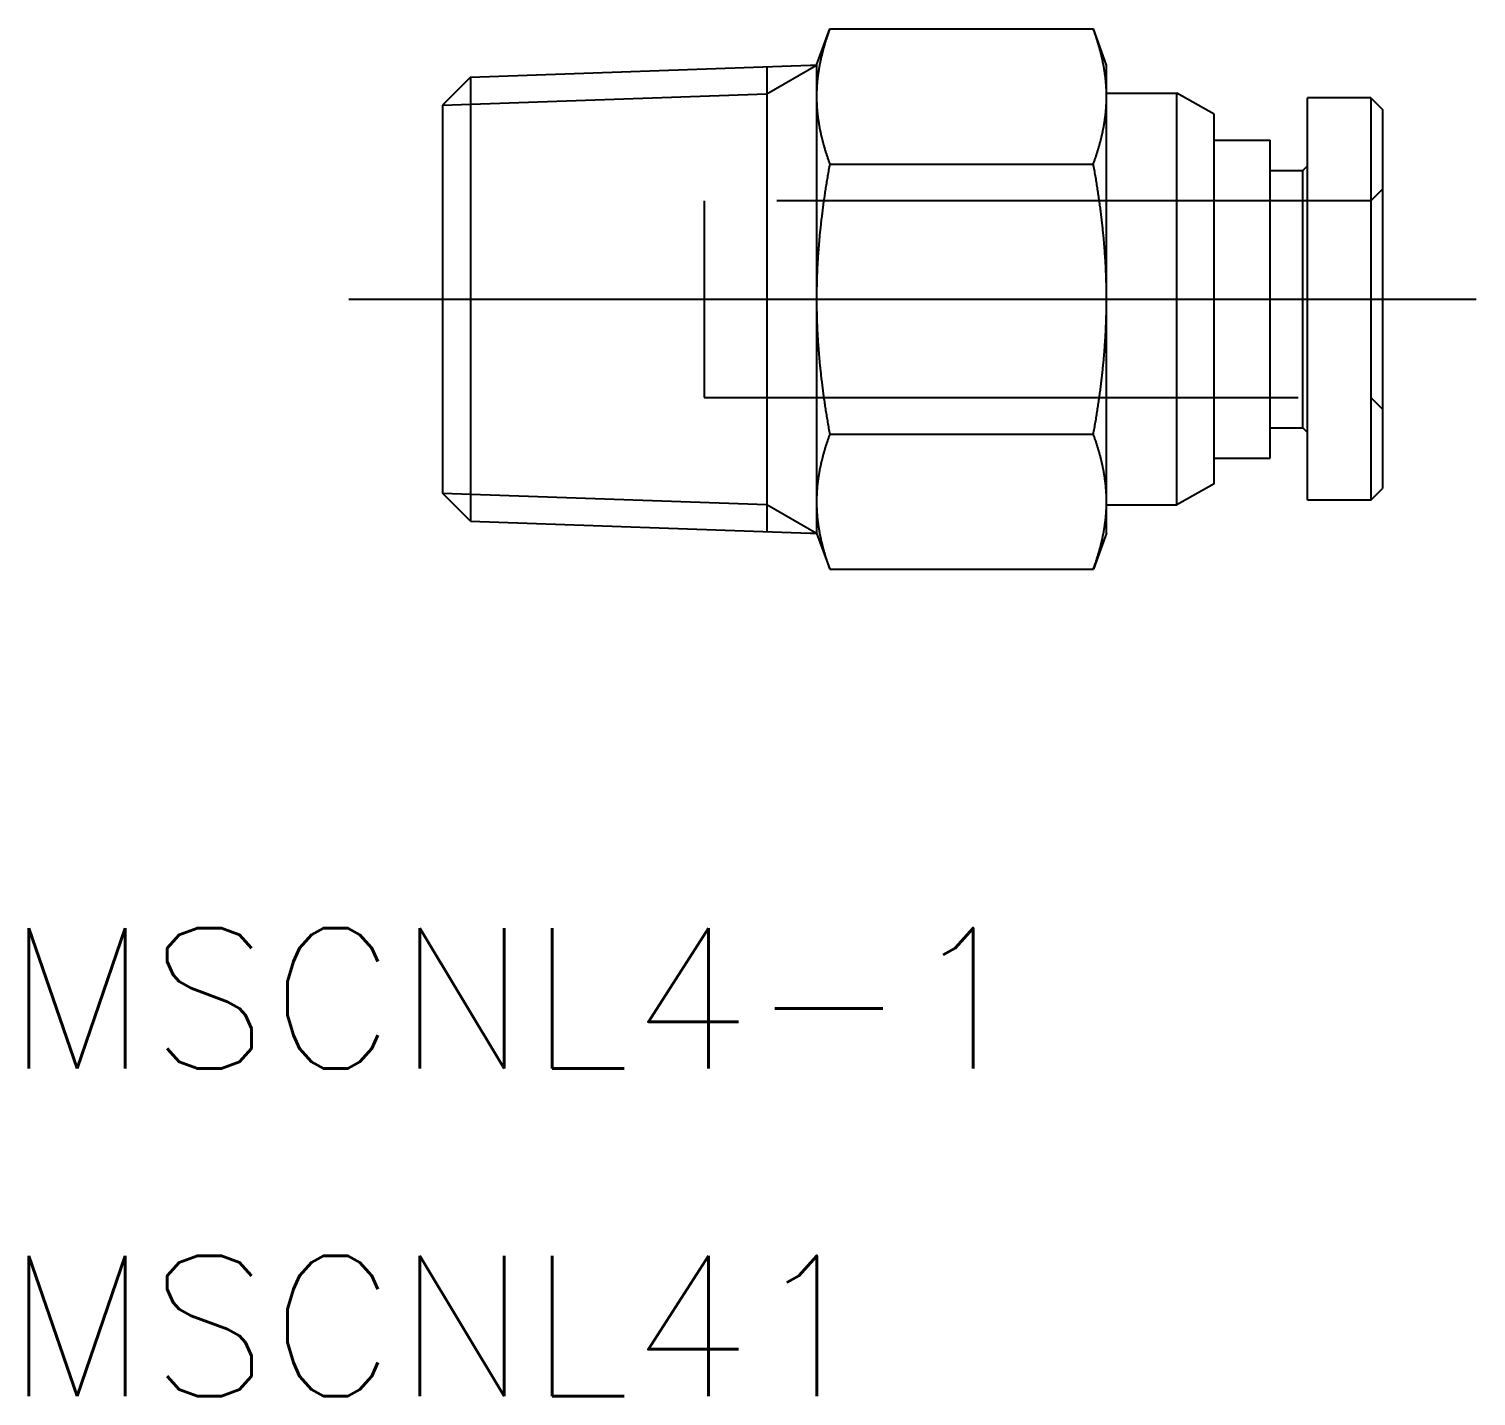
# Model space of a CAD drawing. Extents: x -47.6 to 7.4, y -23.4 to 7.8.
# Drawn here: x -47.59 to -16.65, y -23.44 to 5.77 of the extents above; entities that cross this region are included whole.
import ezdxf

# ---------------------------------------------------------------- set-up
doc = ezdxf.new("R2010")
doc.units = 0
doc.linetypes.add('CENTER', pattern=[50.8, 31.75, -6.35, 6.35, -6.35])
doc.linetypes.add('DASHED', pattern=[19.05, 12.7, -6.35])
doc.layers.get('0').update_dxf_attribs({"linetype": 'CONTINUOUS'})
doc.layers.add('CENTER', color=1, linetype='CENTER')
doc.styles.get("Standard").update_dxf_attribs({"font": 'txt.shx', "height": 3, "bigfont": 'bigfont.shx'})

msp = doc.modelspace()

# ---------------------------------------------------------------- linework, layer by layer
at = {"color": 7, "linetype": 'CONTINUOUS'}
for p, q in [((-30.755, 5), (-30.473, 5.774)), ((-30.473, 5.774), (-24.836, 5.774)), ((-24.555, 5), (-24.836, 5.774)), ((-38.153, 4.746), (-30.89, 5)), ((-31.817, 4.968), (-31.817, -4.968)), ((-30.89, 5), (-30.755, 5)), ((-30.755, 5), (-30.755, 4.33)), ((-24.555, 4.33), (-24.555, 5)), ((-38.153, 4.746), (-38.755, 4.144)), ((-38.153, 4.746), (-38.153, -4.746)), ((-24.555, 4.4), (-23.055, 4.4)), ((-23.055, -4.4), (-23.055, 4.4)), ((-22.255, 3.95), (-23.055, 4.4)), ((-38.755, 4.144), (-38.755, -4.144)), ((-30.755, 4.33), (-30.755, 0)), ((-24.555, 0), (-24.555, 4.33)), ((-20.255, -4.3), (-20.255, 4.3)), ((-18.905, 4.3), (-20.255, 4.3)), ((-18.905, 4.3), (-18.905, -4.3)), ((-18.905, 4.3), (-18.655, 4.05)), ((-18.655, 4.05), (-18.655, -4.05)), ((-22.255, -3.95), (-22.255, 3.95)), ((-22.255, 3.4), (-21.055, 3.4)), ((-21.055, -3.4), (-21.055, 3.4)), ((-30.473, 2.887), (-24.836, 2.887)), ((-20.355, 2.75), (-20.255, 2.85)), ((-21.055, 2.75), (-20.355, 2.75)), ((-20.355, -2.75), (-20.355, 2.75)), ((-18.905, 2.1), (-18.905, -2.1)), ((-30.755, 0), (-30.755, -4.33)), ((-24.555, -4.33), (-24.555, 0)), ((-21.055, -2.75), (-20.355, -2.75)), ((-20.355, -2.75), (-20.255, -2.85)), ((-30.473, -2.887), (-24.836, -2.887)), ((-22.255, -3.4), (-21.055, -3.4)), ((-22.255, -3.95), (-23.055, -4.4)), ((-38.153, -4.746), (-38.755, -4.144)), ((-30.755, -4.33), (-30.755, -5)), ((-24.555, -5), (-24.555, -4.33)), ((-18.905, -4.3), (-20.255, -4.3)), ((-18.905, -4.3), (-18.655, -4.05)), ((-24.555, -4.4), (-23.055, -4.4)), ((-38.153, -4.746), (-30.89, -5)), ((-30.89, -5), (-30.755, -5)), ((-30.755, -5), (-30.473, -5.774)), ((-24.555, -5), (-24.836, -5.774)), ((-30.473, -5.774), (-24.836, -5.774))]:
    msp.add_line(p, q, dxfattribs=at)
at = {"color": 3, "linetype": 'CONTINUOUS'}
for p, q in [((-31.817, 4.387), (-30.755, 5)), ((-38.755, 4.144), (-31.817, 4.387)), ((-38.755, -4.144), (-31.817, -4.387)), ((-31.817, -4.387), (-30.755, -5))]:
    msp.add_line(p, q, dxfattribs=at)
at = {"color": 3, "linetype": 'DASHED'}
for p, q in [((-18.655, 2.35), (-18.905, 2.1)), ((-18.905, 2.1), (-33.155, 2.1)), ((-33.155, 2.1), (-33.155, -2.1)), ((-33.155, -2.1), (-18.905, -2.1)), ((-18.905, -2.1), (-18.655, -2.35))]:
    msp.add_line(p, q, dxfattribs=at)
at = {"color": 7}
for points in [[(-30.473, 5.774, 0), (-30.479, 5.757, 0), (-30.485, 5.741, 0), (-30.491, 5.725, 0), (-30.497, 5.709, 0), (-30.502, 5.692, 0), (-30.508, 5.676, 0), (-30.513, 5.66, 0), (-30.519, 5.644, 0), (-30.524, 5.628, 0), (-30.529, 5.612, 0), (-30.535, 5.596, 0), (-30.54, 5.581, 0), (-30.545, 5.565, 0), (-30.55, 5.549, 0), (-30.555, 5.533, 0), (-30.56, 5.518, 0), (-30.565, 5.502, 0), (-30.57, 5.486, 0), (-30.574, 5.471, 0), (-30.579, 5.455, 0), (-30.584, 5.44, 0), (-30.588, 5.424, 0), (-30.593, 5.409, 0), (-30.597, 5.393, 0), (-30.602, 5.378, 0), (-30.606, 5.362, 0), (-30.61, 5.347, 0), (-30.614, 5.332, 0), (-30.618, 5.316, 0), (-30.622, 5.301, 0), (-30.626, 5.286, 0), (-30.63, 5.271, 0), (-30.634, 5.256, 0), (-30.638, 5.24, 0), (-30.642, 5.225, 0), (-30.645, 5.21, 0), (-30.649, 5.195, 0), (-30.653, 5.18, 0), (-30.656, 5.165, 0), (-30.66, 5.15, 0), (-30.663, 5.135, 0), (-30.666, 5.12, 0), (-30.669, 5.105, 0), (-30.673, 5.09, 0), (-30.676, 5.075, 0), (-30.679, 5.06, 0), (-30.682, 5.045, 0), (-30.685, 5.03, 0), (-30.688, 5.015, 0), (-30.691, 5, 0), (-30.693, 4.985, 0), (-30.696, 4.97, 0), (-30.699, 4.955, 0), (-30.701, 4.941, 0), (-30.704, 4.926, 0), (-30.706, 4.911, 0), (-30.709, 4.896, 0), (-30.711, 4.881, 0), (-30.713, 4.866, 0), (-30.716, 4.852, 0), (-30.718, 4.837, 0), (-30.72, 4.822, 0), (-30.722, 4.807, 0), (-30.724, 4.792, 0), (-30.726, 4.778, 0), (-30.728, 4.763, 0), (-30.73, 4.748, 0), (-30.731, 4.733, 0), (-30.733, 4.718, 0), (-30.735, 4.704, 0), (-30.736, 4.689, 0), (-30.738, 4.674, 0), (-30.739, 4.659, 0), (-30.741, 4.644, 0), (-30.742, 4.629, 0), (-30.743, 4.615, 0), (-30.744, 4.6, 0), (-30.745, 4.585, 0), (-30.747, 4.57, 0), (-30.747, 4.555, 0), (-30.748, 4.54, 0), (-30.749, 4.525, 0), (-30.75, 4.51, 0), (-30.751, 4.495, 0), (-30.752, 4.481, 0), (-30.752, 4.466, 0), (-30.753, 4.451, 0), (-30.753, 4.436, 0), (-30.754, 4.421, 0), (-30.754, 4.406, 0), (-30.754, 4.391, 0), (-30.755, 4.375, 0), (-30.755, 4.36, 0), (-30.755, 4.345, 0), (-30.755, 4.33, 0)], [(-24.555, 4.33, 0), (-24.555, 4.345, 0), (-24.555, 4.36, 0), (-24.555, 4.375, 0), (-24.555, 4.391, 0), (-24.556, 4.406, 0), (-24.556, 4.421, 0), (-24.556, 4.436, 0), (-24.557, 4.451, 0), (-24.558, 4.466, 0), (-24.558, 4.481, 0), (-24.559, 4.495, 0), (-24.56, 4.51, 0), (-24.56, 4.525, 0), (-24.561, 4.54, 0), (-24.562, 4.555, 0), (-24.563, 4.57, 0), (-24.564, 4.585, 0), (-24.565, 4.6, 0), (-24.567, 4.615, 0), (-24.568, 4.629, 0), (-24.569, 4.644, 0), (-24.57, 4.659, 0), (-24.572, 4.674, 0), (-24.573, 4.689, 0), (-24.575, 4.704, 0), (-24.577, 4.718, 0), (-24.578, 4.733, 0), (-24.58, 4.748, 0), (-24.582, 4.763, 0), (-24.584, 4.778, 0), (-24.586, 4.792, 0), (-24.588, 4.807, 0), (-24.59, 4.822, 0), (-24.592, 4.837, 0), (-24.594, 4.852, 0), (-24.596, 4.866, 0), (-24.599, 4.881, 0), (-24.601, 4.896, 0), (-24.603, 4.911, 0), (-24.606, 4.926, 0), (-24.608, 4.941, 0), (-24.611, 4.955, 0), (-24.614, 4.97, 0), (-24.616, 4.985, 0), (-24.619, 5, 0), (-24.622, 5.015, 0), (-24.625, 5.03, 0), (-24.628, 5.045, 0), (-24.631, 5.06, 0), (-24.634, 5.075, 0), (-24.637, 5.09, 0), (-24.64, 5.105, 0), (-24.643, 5.12, 0), (-24.647, 5.135, 0), (-24.65, 5.15, 0), (-24.654, 5.165, 0), (-24.657, 5.18, 0), (-24.661, 5.195, 0), (-24.664, 5.21, 0), (-24.668, 5.225, 0), (-24.672, 5.24, 0), (-24.675, 5.256, 0), (-24.679, 5.271, 0), (-24.683, 5.286, 0), (-24.687, 5.301, 0), (-24.691, 5.316, 0), (-24.695, 5.332, 0), (-24.7, 5.347, 0), (-24.704, 5.362, 0), (-24.708, 5.378, 0), (-24.712, 5.393, 0), (-24.717, 5.409, 0), (-24.721, 5.424, 0), (-24.726, 5.44, 0), (-24.731, 5.455, 0), (-24.735, 5.471, 0), (-24.74, 5.486, 0), (-24.745, 5.502, 0), (-24.75, 5.518, 0), (-24.755, 5.533, 0), (-24.76, 5.549, 0), (-24.765, 5.565, 0), (-24.77, 5.581, 0), (-24.775, 5.596, 0), (-24.78, 5.612, 0), (-24.785, 5.628, 0), (-24.791, 5.644, 0), (-24.796, 5.66, 0), (-24.802, 5.676, 0), (-24.808, 5.692, 0), (-24.813, 5.709, 0), (-24.819, 5.725, 0), (-24.825, 5.741, 0), (-24.831, 5.757, 0), (-24.836, 5.774, 0)], [(-30.755, 4.33, 0), (-30.755, 4.315, 0), (-30.755, 4.3, 0), (-30.755, 4.285, 0), (-30.754, 4.27, 0), (-30.754, 4.255, 0), (-30.754, 4.24, 0), (-30.753, 4.225, 0), (-30.753, 4.21, 0), (-30.752, 4.195, 0), (-30.752, 4.18, 0), (-30.751, 4.165, 0), (-30.75, 4.15, 0), (-30.749, 4.135, 0), (-30.748, 4.12, 0), (-30.747, 4.105, 0), (-30.747, 4.09, 0), (-30.745, 4.075, 0), (-30.744, 4.061, 0), (-30.743, 4.046, 0), (-30.742, 4.031, 0), (-30.741, 4.016, 0), (-30.739, 4.001, 0), (-30.738, 3.986, 0), (-30.736, 3.972, 0), (-30.735, 3.957, 0), (-30.733, 3.942, 0), (-30.731, 3.927, 0), (-30.73, 3.912, 0), (-30.728, 3.897, 0), (-30.726, 3.883, 0), (-30.724, 3.868, 0), (-30.722, 3.853, 0), (-30.72, 3.838, 0), (-30.718, 3.823, 0), (-30.716, 3.809, 0), (-30.713, 3.794, 0), (-30.711, 3.779, 0), (-30.709, 3.764, 0), (-30.706, 3.749, 0), (-30.704, 3.734, 0), (-30.701, 3.72, 0), (-30.699, 3.705, 0), (-30.696, 3.69, 0), (-30.693, 3.675, 0), (-30.691, 3.66, 0), (-30.688, 3.645, 0), (-30.685, 3.63, 0), (-30.682, 3.615, 0), (-30.679, 3.6, 0), (-30.676, 3.586, 0), (-30.673, 3.571, 0), (-30.669, 3.556, 0), (-30.666, 3.541, 0), (-30.663, 3.526, 0), (-30.66, 3.511, 0), (-30.656, 3.495, 0), (-30.653, 3.48, 0), (-30.649, 3.465, 0), (-30.645, 3.45, 0), (-30.642, 3.435, 0), (-30.638, 3.42, 0), (-30.634, 3.405, 0), (-30.63, 3.39, 0), (-30.626, 3.374, 0), (-30.622, 3.359, 0), (-30.618, 3.344, 0), (-30.614, 3.329, 0), (-30.61, 3.313, 0), (-30.606, 3.298, 0), (-30.602, 3.282, 0), (-30.597, 3.267, 0), (-30.593, 3.252, 0), (-30.588, 3.236, 0), (-30.584, 3.221, 0), (-30.579, 3.205, 0), (-30.574, 3.19, 0), (-30.57, 3.174, 0), (-30.565, 3.158, 0), (-30.56, 3.143, 0), (-30.555, 3.127, 0), (-30.55, 3.111, 0), (-30.545, 3.095, 0), (-30.54, 3.08, 0), (-30.535, 3.064, 0), (-30.529, 3.048, 0), (-30.524, 3.032, 0), (-30.519, 3.016, 0), (-30.513, 3, 0), (-30.508, 2.984, 0), (-30.502, 2.968, 0), (-30.497, 2.952, 0), (-30.491, 2.936, 0), (-30.485, 2.919, 0), (-30.479, 2.903, 0), (-30.473, 2.887, 0)], [(-24.836, 2.887, 0), (-24.831, 2.903, 0), (-24.825, 2.919, 0), (-24.819, 2.936, 0), (-24.813, 2.952, 0), (-24.808, 2.968, 0), (-24.802, 2.984, 0), (-24.796, 3, 0), (-24.791, 3.016, 0), (-24.785, 3.032, 0), (-24.78, 3.048, 0), (-24.775, 3.064, 0), (-24.77, 3.08, 0), (-24.765, 3.095, 0), (-24.76, 3.111, 0), (-24.755, 3.127, 0), (-24.75, 3.143, 0), (-24.745, 3.158, 0), (-24.74, 3.174, 0), (-24.735, 3.19, 0), (-24.731, 3.205, 0), (-24.726, 3.221, 0), (-24.721, 3.236, 0), (-24.717, 3.252, 0), (-24.712, 3.267, 0), (-24.708, 3.282, 0), (-24.704, 3.298, 0), (-24.7, 3.313, 0), (-24.695, 3.329, 0), (-24.691, 3.344, 0), (-24.687, 3.359, 0), (-24.683, 3.374, 0), (-24.679, 3.39, 0), (-24.675, 3.405, 0), (-24.672, 3.42, 0), (-24.668, 3.435, 0), (-24.664, 3.45, 0), (-24.661, 3.465, 0), (-24.657, 3.48, 0), (-24.654, 3.495, 0), (-24.65, 3.511, 0), (-24.647, 3.526, 0), (-24.643, 3.541, 0), (-24.64, 3.556, 0), (-24.637, 3.571, 0), (-24.634, 3.586, 0), (-24.631, 3.6, 0), (-24.628, 3.615, 0), (-24.625, 3.63, 0), (-24.622, 3.645, 0), (-24.619, 3.66, 0), (-24.616, 3.675, 0), (-24.614, 3.69, 0), (-24.611, 3.705, 0), (-24.608, 3.72, 0), (-24.606, 3.734, 0), (-24.603, 3.749, 0), (-24.601, 3.764, 0), (-24.599, 3.779, 0), (-24.596, 3.794, 0), (-24.594, 3.809, 0), (-24.592, 3.823, 0), (-24.59, 3.838, 0), (-24.588, 3.853, 0), (-24.586, 3.868, 0), (-24.584, 3.883, 0), (-24.582, 3.897, 0), (-24.58, 3.912, 0), (-24.578, 3.927, 0), (-24.577, 3.942, 0), (-24.575, 3.957, 0), (-24.573, 3.972, 0), (-24.572, 3.986, 0), (-24.57, 4.001, 0), (-24.569, 4.016, 0), (-24.568, 4.031, 0), (-24.567, 4.046, 0), (-24.565, 4.061, 0), (-24.564, 4.075, 0), (-24.563, 4.09, 0), (-24.562, 4.105, 0), (-24.561, 4.12, 0), (-24.56, 4.135, 0), (-24.56, 4.15, 0), (-24.559, 4.165, 0), (-24.558, 4.18, 0), (-24.558, 4.195, 0), (-24.557, 4.21, 0), (-24.556, 4.225, 0), (-24.556, 4.24, 0), (-24.556, 4.255, 0), (-24.555, 4.27, 0), (-24.555, 4.285, 0), (-24.555, 4.3, 0), (-24.555, 4.315, 0), (-24.555, 4.33, 0)], [(-30.473, 2.887, 0), (-30.479, 2.854, 0), (-30.485, 2.822, 0), (-30.491, 2.789, 0), (-30.497, 2.757, 0), (-30.502, 2.724, 0), (-30.508, 2.692, 0), (-30.513, 2.66, 0), (-30.519, 2.628, 0), (-30.524, 2.596, 0), (-30.529, 2.564, 0), (-30.535, 2.533, 0), (-30.54, 2.501, 0), (-30.545, 2.469, 0), (-30.55, 2.438, 0), (-30.555, 2.406, 0), (-30.56, 2.375, 0), (-30.565, 2.344, 0), (-30.57, 2.312, 0), (-30.574, 2.281, 0), (-30.579, 2.25, 0), (-30.584, 2.219, 0), (-30.588, 2.188, 0), (-30.593, 2.157, 0), (-30.597, 2.126, 0), (-30.602, 2.095, 0), (-30.606, 2.065, 0), (-30.61, 2.034, 0), (-30.614, 2.003, 0), (-30.618, 1.973, 0), (-30.622, 1.942, 0), (-30.626, 1.912, 0), (-30.63, 1.881, 0), (-30.634, 1.851, 0), (-30.638, 1.82, 0), (-30.642, 1.79, 0), (-30.645, 1.76, 0), (-30.649, 1.73, 0), (-30.653, 1.699, 0), (-30.656, 1.669, 0), (-30.66, 1.639, 0), (-30.663, 1.609, 0), (-30.666, 1.579, 0), (-30.669, 1.549, 0), (-30.673, 1.519, 0), (-30.676, 1.489, 0), (-30.679, 1.459, 0), (-30.682, 1.429, 0), (-30.685, 1.4, 0), (-30.688, 1.37, 0), (-30.691, 1.34, 0), (-30.693, 1.31, 0), (-30.696, 1.28, 0), (-30.699, 1.251, 0), (-30.701, 1.221, 0), (-30.704, 1.191, 0), (-30.706, 1.162, 0), (-30.709, 1.132, 0), (-30.711, 1.102, 0), (-30.713, 1.073, 0), (-30.716, 1.043, 0), (-30.718, 1.013, 0), (-30.72, 0.984, 0), (-30.722, 0.954, 0), (-30.724, 0.924, 0), (-30.726, 0.895, 0), (-30.728, 0.865, 0), (-30.73, 0.836, 0), (-30.731, 0.806, 0), (-30.733, 0.776, 0), (-30.735, 0.747, 0), (-30.736, 0.717, 0), (-30.738, 0.688, 0), (-30.739, 0.658, 0), (-30.741, 0.628, 0), (-30.742, 0.599, 0), (-30.743, 0.569, 0), (-30.744, 0.539, 0), (-30.745, 0.509, 0), (-30.747, 0.48, 0), (-30.747, 0.45, 0), (-30.748, 0.42, 0), (-30.749, 0.39, 0), (-30.75, 0.36, 0), (-30.751, 0.331, 0), (-30.752, 0.301, 0), (-30.752, 0.271, 0), (-30.753, 0.241, 0), (-30.753, 0.211, 0), (-30.754, 0.181, 0), (-30.754, 0.151, 0), (-30.754, 0.121, 0), (-30.755, 0.091, 0), (-30.755, 0.06, 0), (-30.755, 0.03, 0), (-30.755, 0, 0)], [(-24.555, 0, 0), (-24.555, 0.03, 0), (-24.555, 0.06, 0), (-24.555, 0.091, 0), (-24.555, 0.121, 0), (-24.556, 0.151, 0), (-24.556, 0.181, 0), (-24.556, 0.211, 0), (-24.557, 0.241, 0), (-24.558, 0.271, 0), (-24.558, 0.301, 0), (-24.559, 0.331, 0), (-24.56, 0.36, 0), (-24.56, 0.39, 0), (-24.561, 0.42, 0), (-24.562, 0.45, 0), (-24.563, 0.48, 0), (-24.564, 0.509, 0), (-24.565, 0.539, 0), (-24.567, 0.569, 0), (-24.568, 0.599, 0), (-24.569, 0.628, 0), (-24.57, 0.658, 0), (-24.572, 0.688, 0), (-24.573, 0.717, 0), (-24.575, 0.747, 0), (-24.577, 0.776, 0), (-24.578, 0.806, 0), (-24.58, 0.836, 0), (-24.582, 0.865, 0), (-24.584, 0.895, 0), (-24.586, 0.924, 0), (-24.588, 0.954, 0), (-24.59, 0.984, 0), (-24.592, 1.013, 0), (-24.594, 1.043, 0), (-24.596, 1.073, 0), (-24.599, 1.102, 0), (-24.601, 1.132, 0), (-24.603, 1.162, 0), (-24.606, 1.191, 0), (-24.608, 1.221, 0), (-24.611, 1.251, 0), (-24.614, 1.28, 0), (-24.616, 1.31, 0), (-24.619, 1.34, 0), (-24.622, 1.37, 0), (-24.625, 1.4, 0), (-24.628, 1.429, 0), (-24.631, 1.459, 0), (-24.634, 1.489, 0), (-24.637, 1.519, 0), (-24.64, 1.549, 0), (-24.643, 1.579, 0), (-24.647, 1.609, 0), (-24.65, 1.639, 0), (-24.654, 1.669, 0), (-24.657, 1.699, 0), (-24.661, 1.73, 0), (-24.664, 1.76, 0), (-24.668, 1.79, 0), (-24.672, 1.82, 0), (-24.675, 1.851, 0), (-24.679, 1.881, 0), (-24.683, 1.912, 0), (-24.687, 1.942, 0), (-24.691, 1.973, 0), (-24.695, 2.003, 0), (-24.7, 2.034, 0), (-24.704, 2.065, 0), (-24.708, 2.095, 0), (-24.712, 2.126, 0), (-24.717, 2.157, 0), (-24.721, 2.188, 0), (-24.726, 2.219, 0), (-24.731, 2.25, 0), (-24.735, 2.281, 0), (-24.74, 2.312, 0), (-24.745, 2.344, 0), (-24.75, 2.375, 0), (-24.755, 2.406, 0), (-24.76, 2.438, 0), (-24.765, 2.469, 0), (-24.77, 2.501, 0), (-24.775, 2.533, 0), (-24.78, 2.564, 0), (-24.785, 2.596, 0), (-24.791, 2.628, 0), (-24.796, 2.66, 0), (-24.802, 2.692, 0), (-24.808, 2.724, 0), (-24.813, 2.757, 0), (-24.819, 2.789, 0), (-24.825, 2.822, 0), (-24.831, 2.854, 0), (-24.836, 2.887, 0)], [(-30.755, 0, 0), (-30.755, -0.03, 0), (-30.755, -0.06, 0), (-30.755, -0.091, 0), (-30.754, -0.121, 0), (-30.754, -0.151, 0), (-30.754, -0.181, 0), (-30.753, -0.211, 0), (-30.753, -0.241, 0), (-30.752, -0.271, 0), (-30.752, -0.301, 0), (-30.751, -0.331, 0), (-30.75, -0.36, 0), (-30.749, -0.39, 0), (-30.748, -0.42, 0), (-30.747, -0.45, 0), (-30.747, -0.48, 0), (-30.745, -0.509, 0), (-30.744, -0.539, 0), (-30.743, -0.569, 0), (-30.742, -0.599, 0), (-30.741, -0.628, 0), (-30.739, -0.658, 0), (-30.738, -0.688, 0), (-30.736, -0.717, 0), (-30.735, -0.747, 0), (-30.733, -0.776, 0), (-30.731, -0.806, 0), (-30.73, -0.836, 0), (-30.728, -0.865, 0), (-30.726, -0.895, 0), (-30.724, -0.924, 0), (-30.722, -0.954, 0), (-30.72, -0.984, 0), (-30.718, -1.013, 0), (-30.716, -1.043, 0), (-30.713, -1.073, 0), (-30.711, -1.102, 0), (-30.709, -1.132, 0), (-30.706, -1.162, 0), (-30.704, -1.191, 0), (-30.701, -1.221, 0), (-30.699, -1.251, 0), (-30.696, -1.28, 0), (-30.693, -1.31, 0), (-30.691, -1.34, 0), (-30.688, -1.37, 0), (-30.685, -1.4, 0), (-30.682, -1.429, 0), (-30.679, -1.459, 0), (-30.676, -1.489, 0), (-30.673, -1.519, 0), (-30.669, -1.549, 0), (-30.666, -1.579, 0), (-30.663, -1.609, 0), (-30.66, -1.639, 0), (-30.656, -1.669, 0), (-30.653, -1.699, 0), (-30.649, -1.73, 0), (-30.645, -1.76, 0), (-30.642, -1.79, 0), (-30.638, -1.82, 0), (-30.634, -1.851, 0), (-30.63, -1.881, 0), (-30.626, -1.912, 0), (-30.622, -1.942, 0), (-30.618, -1.973, 0), (-30.614, -2.003, 0), (-30.61, -2.034, 0), (-30.606, -2.065, 0), (-30.602, -2.095, 0), (-30.597, -2.126, 0), (-30.593, -2.157, 0), (-30.588, -2.188, 0), (-30.584, -2.219, 0), (-30.579, -2.25, 0), (-30.574, -2.281, 0), (-30.57, -2.312, 0), (-30.565, -2.344, 0), (-30.56, -2.375, 0), (-30.555, -2.406, 0), (-30.55, -2.438, 0), (-30.545, -2.469, 0), (-30.54, -2.501, 0), (-30.535, -2.533, 0), (-30.529, -2.564, 0), (-30.524, -2.596, 0), (-30.519, -2.628, 0), (-30.513, -2.66, 0), (-30.508, -2.692, 0), (-30.502, -2.724, 0), (-30.497, -2.757, 0), (-30.491, -2.789, 0), (-30.485, -2.822, 0), (-30.479, -2.854, 0), (-30.473, -2.887, 0)], [(-24.836, -2.887, 0), (-24.831, -2.854, 0), (-24.825, -2.822, 0), (-24.819, -2.789, 0), (-24.813, -2.757, 0), (-24.808, -2.724, 0), (-24.802, -2.692, 0), (-24.796, -2.66, 0), (-24.791, -2.628, 0), (-24.785, -2.596, 0), (-24.78, -2.564, 0), (-24.775, -2.533, 0), (-24.77, -2.501, 0), (-24.765, -2.469, 0), (-24.76, -2.438, 0), (-24.755, -2.406, 0), (-24.75, -2.375, 0), (-24.745, -2.344, 0), (-24.74, -2.312, 0), (-24.735, -2.281, 0), (-24.731, -2.25, 0), (-24.726, -2.219, 0), (-24.721, -2.188, 0), (-24.717, -2.157, 0), (-24.712, -2.126, 0), (-24.708, -2.095, 0), (-24.704, -2.065, 0), (-24.7, -2.034, 0), (-24.695, -2.003, 0), (-24.691, -1.973, 0), (-24.687, -1.942, 0), (-24.683, -1.912, 0), (-24.679, -1.881, 0), (-24.675, -1.851, 0), (-24.672, -1.82, 0), (-24.668, -1.79, 0), (-24.664, -1.76, 0), (-24.661, -1.73, 0), (-24.657, -1.699, 0), (-24.654, -1.669, 0), (-24.65, -1.639, 0), (-24.647, -1.609, 0), (-24.643, -1.579, 0), (-24.64, -1.549, 0), (-24.637, -1.519, 0), (-24.634, -1.489, 0), (-24.631, -1.459, 0), (-24.628, -1.429, 0), (-24.625, -1.4, 0), (-24.622, -1.37, 0), (-24.619, -1.34, 0), (-24.616, -1.31, 0), (-24.614, -1.28, 0), (-24.611, -1.251, 0), (-24.608, -1.221, 0), (-24.606, -1.191, 0), (-24.603, -1.162, 0), (-24.601, -1.132, 0), (-24.599, -1.102, 0), (-24.596, -1.073, 0), (-24.594, -1.043, 0), (-24.592, -1.013, 0), (-24.59, -0.984, 0), (-24.588, -0.954, 0), (-24.586, -0.924, 0), (-24.584, -0.895, 0), (-24.582, -0.865, 0), (-24.58, -0.836, 0), (-24.578, -0.806, 0), (-24.577, -0.776, 0), (-24.575, -0.747, 0), (-24.573, -0.717, 0), (-24.572, -0.688, 0), (-24.57, -0.658, 0), (-24.569, -0.628, 0), (-24.568, -0.599, 0), (-24.567, -0.569, 0), (-24.565, -0.539, 0), (-24.564, -0.509, 0), (-24.563, -0.48, 0), (-24.562, -0.45, 0), (-24.561, -0.42, 0), (-24.56, -0.39, 0), (-24.56, -0.36, 0), (-24.559, -0.331, 0), (-24.558, -0.301, 0), (-24.558, -0.271, 0), (-24.557, -0.241, 0), (-24.556, -0.211, 0), (-24.556, -0.181, 0), (-24.556, -0.151, 0), (-24.555, -0.121, 0), (-24.555, -0.091, 0), (-24.555, -0.06, 0), (-24.555, -0.03, 0), (-24.555, 0, 0)], [(-30.473, -2.887, 0), (-30.479, -2.903, 0), (-30.485, -2.919, 0), (-30.491, -2.936, 0), (-30.497, -2.952, 0), (-30.502, -2.968, 0), (-30.508, -2.984, 0), (-30.513, -3, 0), (-30.519, -3.016, 0), (-30.524, -3.032, 0), (-30.529, -3.048, 0), (-30.535, -3.064, 0), (-30.54, -3.08, 0), (-30.545, -3.095, 0), (-30.55, -3.111, 0), (-30.555, -3.127, 0), (-30.56, -3.143, 0), (-30.565, -3.158, 0), (-30.57, -3.174, 0), (-30.574, -3.19, 0), (-30.579, -3.205, 0), (-30.584, -3.221, 0), (-30.588, -3.236, 0), (-30.593, -3.252, 0), (-30.597, -3.267, 0), (-30.602, -3.282, 0), (-30.606, -3.298, 0), (-30.61, -3.313, 0), (-30.614, -3.329, 0), (-30.618, -3.344, 0), (-30.622, -3.359, 0), (-30.626, -3.374, 0), (-30.63, -3.39, 0), (-30.634, -3.405, 0), (-30.638, -3.42, 0), (-30.642, -3.435, 0), (-30.645, -3.45, 0), (-30.649, -3.465, 0), (-30.653, -3.48, 0), (-30.656, -3.495, 0), (-30.66, -3.511, 0), (-30.663, -3.526, 0), (-30.666, -3.541, 0), (-30.669, -3.556, 0), (-30.673, -3.571, 0), (-30.676, -3.586, 0), (-30.679, -3.6, 0), (-30.682, -3.615, 0), (-30.685, -3.63, 0), (-30.688, -3.645, 0), (-30.691, -3.66, 0), (-30.693, -3.675, 0), (-30.696, -3.69, 0), (-30.699, -3.705, 0), (-30.701, -3.72, 0), (-30.704, -3.734, 0), (-30.706, -3.749, 0), (-30.709, -3.764, 0), (-30.711, -3.779, 0), (-30.713, -3.794, 0), (-30.716, -3.809, 0), (-30.718, -3.823, 0), (-30.72, -3.838, 0), (-30.722, -3.853, 0), (-30.724, -3.868, 0), (-30.726, -3.883, 0), (-30.728, -3.897, 0), (-30.73, -3.912, 0), (-30.731, -3.927, 0), (-30.733, -3.942, 0), (-30.735, -3.957, 0), (-30.736, -3.972, 0), (-30.738, -3.986, 0), (-30.739, -4.001, 0), (-30.741, -4.016, 0), (-30.742, -4.031, 0), (-30.743, -4.046, 0), (-30.744, -4.061, 0), (-30.745, -4.075, 0), (-30.747, -4.09, 0), (-30.747, -4.105, 0), (-30.748, -4.12, 0), (-30.749, -4.135, 0), (-30.75, -4.15, 0), (-30.751, -4.165, 0), (-30.752, -4.18, 0), (-30.752, -4.195, 0), (-30.753, -4.21, 0), (-30.753, -4.225, 0), (-30.754, -4.24, 0), (-30.754, -4.255, 0), (-30.754, -4.27, 0), (-30.755, -4.285, 0), (-30.755, -4.3, 0), (-30.755, -4.315, 0), (-30.755, -4.33, 0)], [(-24.555, -4.33, 0), (-24.555, -4.315, 0), (-24.555, -4.3, 0), (-24.555, -4.285, 0), (-24.555, -4.27, 0), (-24.556, -4.255, 0), (-24.556, -4.24, 0), (-24.556, -4.225, 0), (-24.557, -4.21, 0), (-24.558, -4.195, 0), (-24.558, -4.18, 0), (-24.559, -4.165, 0), (-24.56, -4.15, 0), (-24.56, -4.135, 0), (-24.561, -4.12, 0), (-24.562, -4.105, 0), (-24.563, -4.09, 0), (-24.564, -4.075, 0), (-24.565, -4.061, 0), (-24.567, -4.046, 0), (-24.568, -4.031, 0), (-24.569, -4.016, 0), (-24.57, -4.001, 0), (-24.572, -3.986, 0), (-24.573, -3.972, 0), (-24.575, -3.957, 0), (-24.577, -3.942, 0), (-24.578, -3.927, 0), (-24.58, -3.912, 0), (-24.582, -3.897, 0), (-24.584, -3.883, 0), (-24.586, -3.868, 0), (-24.588, -3.853, 0), (-24.59, -3.838, 0), (-24.592, -3.823, 0), (-24.594, -3.809, 0), (-24.596, -3.794, 0), (-24.599, -3.779, 0), (-24.601, -3.764, 0), (-24.603, -3.749, 0), (-24.606, -3.734, 0), (-24.608, -3.72, 0), (-24.611, -3.705, 0), (-24.614, -3.69, 0), (-24.616, -3.675, 0), (-24.619, -3.66, 0), (-24.622, -3.645, 0), (-24.625, -3.63, 0), (-24.628, -3.615, 0), (-24.631, -3.6, 0), (-24.634, -3.586, 0), (-24.637, -3.571, 0), (-24.64, -3.556, 0), (-24.643, -3.541, 0), (-24.647, -3.526, 0), (-24.65, -3.511, 0), (-24.654, -3.495, 0), (-24.657, -3.48, 0), (-24.661, -3.465, 0), (-24.664, -3.45, 0), (-24.668, -3.435, 0), (-24.672, -3.42, 0), (-24.675, -3.405, 0), (-24.679, -3.39, 0), (-24.683, -3.374, 0), (-24.687, -3.359, 0), (-24.691, -3.344, 0), (-24.695, -3.329, 0), (-24.7, -3.313, 0), (-24.704, -3.298, 0), (-24.708, -3.282, 0), (-24.712, -3.267, 0), (-24.717, -3.252, 0), (-24.721, -3.236, 0), (-24.726, -3.221, 0), (-24.731, -3.205, 0), (-24.735, -3.19, 0), (-24.74, -3.174, 0), (-24.745, -3.158, 0), (-24.75, -3.143, 0), (-24.755, -3.127, 0), (-24.76, -3.111, 0), (-24.765, -3.095, 0), (-24.77, -3.08, 0), (-24.775, -3.064, 0), (-24.78, -3.048, 0), (-24.785, -3.032, 0), (-24.791, -3.016, 0), (-24.796, -3, 0), (-24.802, -2.984, 0), (-24.808, -2.968, 0), (-24.813, -2.952, 0), (-24.819, -2.936, 0), (-24.825, -2.919, 0), (-24.831, -2.903, 0), (-24.836, -2.887, 0)], [(-30.755, -4.33, 0), (-30.755, -4.345, 0), (-30.755, -4.36, 0), (-30.755, -4.375, 0), (-30.754, -4.391, 0), (-30.754, -4.406, 0), (-30.754, -4.421, 0), (-30.753, -4.436, 0), (-30.753, -4.451, 0), (-30.752, -4.466, 0), (-30.752, -4.481, 0), (-30.751, -4.495, 0), (-30.75, -4.51, 0), (-30.749, -4.525, 0), (-30.748, -4.54, 0), (-30.747, -4.555, 0), (-30.747, -4.57, 0), (-30.745, -4.585, 0), (-30.744, -4.6, 0), (-30.743, -4.615, 0), (-30.742, -4.629, 0), (-30.741, -4.644, 0), (-30.739, -4.659, 0), (-30.738, -4.674, 0), (-30.736, -4.689, 0), (-30.735, -4.704, 0), (-30.733, -4.718, 0), (-30.731, -4.733, 0), (-30.73, -4.748, 0), (-30.728, -4.763, 0), (-30.726, -4.778, 0), (-30.724, -4.792, 0), (-30.722, -4.807, 0), (-30.72, -4.822, 0), (-30.718, -4.837, 0), (-30.716, -4.852, 0), (-30.713, -4.866, 0), (-30.711, -4.881, 0), (-30.709, -4.896, 0), (-30.706, -4.911, 0), (-30.704, -4.926, 0), (-30.701, -4.941, 0), (-30.699, -4.955, 0), (-30.696, -4.97, 0), (-30.693, -4.985, 0), (-30.691, -5, 0), (-30.688, -5.015, 0), (-30.685, -5.03, 0), (-30.682, -5.045, 0), (-30.679, -5.06, 0), (-30.676, -5.075, 0), (-30.673, -5.09, 0), (-30.669, -5.105, 0), (-30.666, -5.12, 0), (-30.663, -5.135, 0), (-30.66, -5.15, 0), (-30.656, -5.165, 0), (-30.653, -5.18, 0), (-30.649, -5.195, 0), (-30.645, -5.21, 0), (-30.642, -5.225, 0), (-30.638, -5.24, 0), (-30.634, -5.256, 0), (-30.63, -5.271, 0), (-30.626, -5.286, 0), (-30.622, -5.301, 0), (-30.618, -5.316, 0), (-30.614, -5.332, 0), (-30.61, -5.347, 0), (-30.606, -5.362, 0), (-30.602, -5.378, 0), (-30.597, -5.393, 0), (-30.593, -5.409, 0), (-30.588, -5.424, 0), (-30.584, -5.44, 0), (-30.579, -5.455, 0), (-30.574, -5.471, 0), (-30.57, -5.486, 0), (-30.565, -5.502, 0), (-30.56, -5.518, 0), (-30.555, -5.533, 0), (-30.55, -5.549, 0), (-30.545, -5.565, 0), (-30.54, -5.581, 0), (-30.535, -5.596, 0), (-30.529, -5.612, 0), (-30.524, -5.628, 0), (-30.519, -5.644, 0), (-30.513, -5.66, 0), (-30.508, -5.676, 0), (-30.502, -5.692, 0), (-30.497, -5.709, 0), (-30.491, -5.725, 0), (-30.485, -5.741, 0), (-30.479, -5.757, 0), (-30.473, -5.774, 0)], [(-24.836, -5.774, 0), (-24.831, -5.757, 0), (-24.825, -5.741, 0), (-24.819, -5.725, 0), (-24.813, -5.709, 0), (-24.808, -5.692, 0), (-24.802, -5.676, 0), (-24.796, -5.66, 0), (-24.791, -5.644, 0), (-24.785, -5.628, 0), (-24.78, -5.612, 0), (-24.775, -5.596, 0), (-24.77, -5.581, 0), (-24.765, -5.565, 0), (-24.76, -5.549, 0), (-24.755, -5.533, 0), (-24.75, -5.518, 0), (-24.745, -5.502, 0), (-24.74, -5.486, 0), (-24.735, -5.471, 0), (-24.731, -5.455, 0), (-24.726, -5.44, 0), (-24.721, -5.424, 0), (-24.717, -5.409, 0), (-24.712, -5.393, 0), (-24.708, -5.378, 0), (-24.704, -5.362, 0), (-24.7, -5.347, 0), (-24.695, -5.332, 0), (-24.691, -5.316, 0), (-24.687, -5.301, 0), (-24.683, -5.286, 0), (-24.679, -5.271, 0), (-24.675, -5.256, 0), (-24.672, -5.24, 0), (-24.668, -5.225, 0), (-24.664, -5.21, 0), (-24.661, -5.195, 0), (-24.657, -5.18, 0), (-24.654, -5.165, 0), (-24.65, -5.15, 0), (-24.647, -5.135, 0), (-24.643, -5.12, 0), (-24.64, -5.105, 0), (-24.637, -5.09, 0), (-24.634, -5.075, 0), (-24.631, -5.06, 0), (-24.628, -5.045, 0), (-24.625, -5.03, 0), (-24.622, -5.015, 0), (-24.619, -5, 0), (-24.616, -4.985, 0), (-24.614, -4.97, 0), (-24.611, -4.955, 0), (-24.608, -4.941, 0), (-24.606, -4.926, 0), (-24.603, -4.911, 0), (-24.601, -4.896, 0), (-24.599, -4.881, 0), (-24.596, -4.866, 0), (-24.594, -4.852, 0), (-24.592, -4.837, 0), (-24.59, -4.822, 0), (-24.588, -4.807, 0), (-24.586, -4.792, 0), (-24.584, -4.778, 0), (-24.582, -4.763, 0), (-24.58, -4.748, 0), (-24.578, -4.733, 0), (-24.577, -4.718, 0), (-24.575, -4.704, 0), (-24.573, -4.689, 0), (-24.572, -4.674, 0), (-24.57, -4.659, 0), (-24.569, -4.644, 0), (-24.568, -4.629, 0), (-24.567, -4.615, 0), (-24.565, -4.6, 0), (-24.564, -4.585, 0), (-24.563, -4.57, 0), (-24.562, -4.555, 0), (-24.561, -4.54, 0), (-24.56, -4.525, 0), (-24.56, -4.51, 0), (-24.559, -4.495, 0), (-24.558, -4.481, 0), (-24.558, -4.466, 0), (-24.557, -4.451, 0), (-24.556, -4.436, 0), (-24.556, -4.421, 0), (-24.556, -4.406, 0), (-24.555, -4.391, 0), (-24.555, -4.375, 0), (-24.555, -4.36, 0), (-24.555, -4.345, 0), (-24.555, -4.33, 0)]]:
    msp.add_polyline3d(points, dxfattribs=at)
at = {"layer": 'CENTER', "color": 1, "linetype": 'CENTER'}
msp.add_line((-40.755, 0), (-16.655, 0), dxfattribs=at)

# ---------------------------------------------------------------- texts
at = {"color": 7, "linetype": 'CONTINUOUS'}
for s, p in [('MSCNL4-1', (-48.107, -16.444)), ('MSCNL41', (-48.107, -23.444))]:
    msp.add_text(s, height=3, dxfattribs=at).set_placement(p)

doc.saveas('drawing.dxf')
